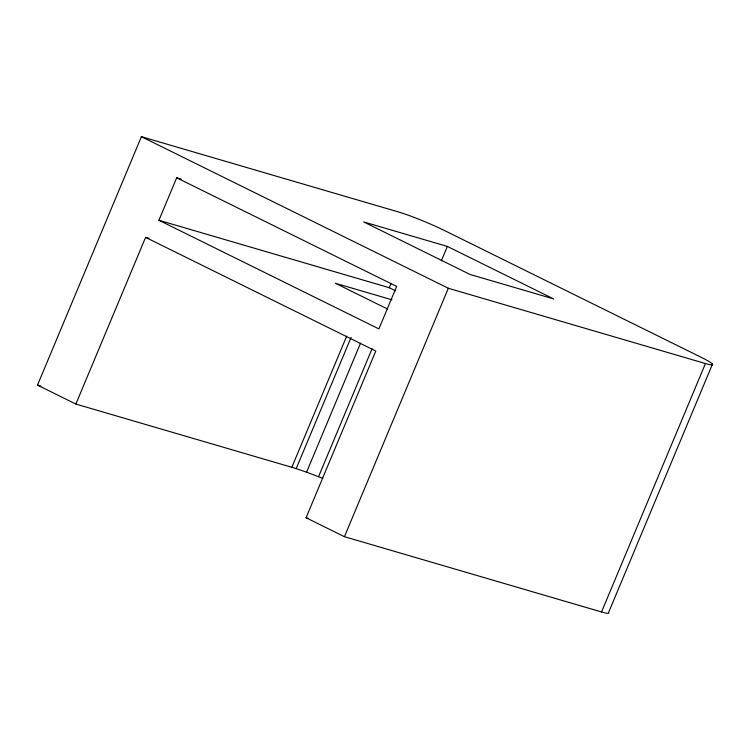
<?xml version="1.0" encoding="UTF-8"?>
<svg xmlns="http://www.w3.org/2000/svg" width="750" height="750" viewBox="0 0 750 750"><rect width="100%" height="100%" fill="white"/><g stroke="black" fill="none" stroke-linecap="round" stroke-linejoin="round"><path stroke-width="1.12" d="M37.5 385.116L141.412 136.697L398.522 211.969A35.559 2.972 22.7 0 1 444.666 230.616L700.434 356.934A35.559 2.972 22.7 0 1 705.45 363.544L601.528 611.962L344.428 536.691L306.066 517.744L375.797 351.038L145.603 237.366L75.862 404.062L37.5 385.116L40.875 386.1M176.691 177.787L396.656 286.416L378.881 328.903L158.916 220.275L176.691 177.787L181.191 179.1M75.862 404.062L291.834 467.288L346.716 336.075M291.834 467.288L296.184 468.628L351.075 337.416M296.184 468.628L306.562 472.191L360.544 343.125M158.916 220.275L389.278 287.719L391.059 283.472M306.562 472.191L318.544 476.7L372.075 348.722M441.319 260.878L447.366 246.431L553.762 298.969L470.053 274.462L363.647 221.916L447.366 246.431M344.428 536.691L448.341 288.272L705.45 363.544M712.5 364.097L608.587 612.516A35.559 2.972 22.7 0 1 601.528 611.962M391.978 299.822L335.306 283.228L387.712 309.113M145.603 237.366L148.959 238.341M306.066 517.744L308.297 518.4M318.544 476.7L322.8 478.425M141.412 136.697L448.341 288.272M389.278 287.719L395.569 290.822"/></g></svg>
